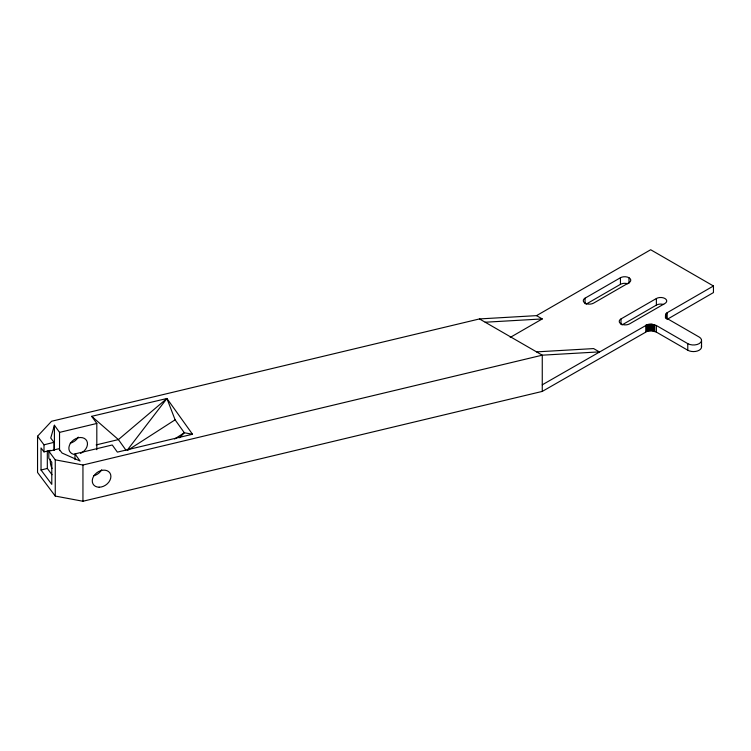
<?xml version="1.0" encoding="UTF-8"?>
<svg xmlns="http://www.w3.org/2000/svg" width="751" height="751" viewBox="0 0 751 751"><rect width="100%" height="100%" fill="white"/><g stroke="black" fill="none" stroke-linecap="round" stroke-linejoin="round"><path stroke-width="1.13" d="M667.104 319.391L713.45 292.571L713.45 285.99L667.799 312.341C664.832 313.505 664.738 317.767 667.799 318.931L699.181 337.049A8.073 4.656 0 0 1 699.181 343.639A8.073 4.656 0 0 1 687.775 343.639L656.383 325.521L651.737 324.197L647.587 324.507L542.26 384.822M59.536 450.628L59.536 432.379L54.41 425.244L50.739 438.021L53.988 442.32L53.988 450.253M127.285 450.121L166.929 398.499L192.5 434.247L117.372 452.121L112.256 444.986L74.969 453.904L74.969 459.603M701.274 345.732A8.073 4.656 0 0 1 697.51 350.97A8.073 4.656 0 0 1 687.775 350.229L656.383 332.111L651.737 330.787L647.587 331.097L542.26 391.412L82.948 501.255L55.255 496.064L37.55 472.473L37.55 436.228L51.556 421.264L479.485 318.931L536.552 315.636L650.676 249.745L713.45 285.99M179.583 437.767L184.333 432.754L192.5 434.247M174.626 438.997L184.333 432.754L175.105 419.828L166.929 398.499L118.405 439.588L96.147 444.921M127.548 450.412L175.105 419.828M510.22 337.424L542.26 318.931L536.552 315.636M585.057 303.667L585.057 298.175L620.439 277.748A6.055 3.492 0 0 1 628.991 277.748L628.991 283.24M586.071 304.183L620.439 284.338A6.055 3.492 0 0 1 627.742 283.784M621.002 318.931L656.383 298.504A6.055 3.492 0 0 1 664.945 298.504A6.055 3.492 0 0 1 664.945 303.451L629.563 323.878A6.055 3.492 0 0 1 621.002 323.878A6.055 3.492 0 0 1 621.002 318.931L621.002 324.423M622.016 324.939L656.383 305.094A6.055 3.492 0 0 1 663.696 304.54M37.55 436.228L43.999 444.817L53.988 442.32M74.969 453.904L80.094 461.039L62.07 453.041L58.794 448.732L48.815 451.229L48.815 458.317L51.781 462.269L51.781 484.348L41.033 470.023L41.033 447.953L43.999 451.905L50.289 450.328M41.033 470.023L47.322 468.446L52.026 474.716M59.536 432.379L96.813 423.461L96.813 449.699M48.815 451.229L55.255 459.828L82.948 465.01L542.26 355.176L599.326 351.881L593.619 348.586L536.552 351.881M96.813 423.461L91.688 416.326L166.929 398.499M485.193 322.226L542.26 318.931M479.485 318.931L542.26 355.176L542.26 391.412M91.688 416.326L118.405 439.588L125.896 450.084M701.547 340.344L701.547 346.934M687.775 343.639L687.775 350.229M667.104 312.801L667.104 318.293M666.512 313.308L666.512 318.8M666.053 313.852L666.053 318.246M665.715 314.434L665.715 317.729M665.508 315.026L665.433 317.833M656.383 298.504L656.383 305.094M656.383 325.521L656.383 332.111M654.712 324.779L654.712 331.369M653.764 324.507L653.764 331.097M652.769 324.319L652.769 330.9M651.737 324.197L651.737 330.787M650.676 324.16L650.676 330.75M649.624 324.197L649.624 330.787M648.592 324.319L648.592 330.9M647.587 324.507L647.587 331.097M646.649 324.779L646.649 331.369M645.766 325.117L645.766 331.707M620.439 277.748L620.439 284.338M82.948 465.01L82.948 501.255M55.255 459.828L55.255 496.064M54.41 425.244L54.41 450.337M50.289 459.161L50.289 461.367A6.055 1.962 76 0 0 52.072 468.521M47.322 451.022L47.322 468.446M43.999 444.817L43.999 451.905M78.273 437.12A10.092 7.613 -35.7 0 1 70.2 443.165M585.057 298.175A6.055 3.492 0 0 0 585.057 303.122A6.055 3.492 0 0 0 593.619 303.122L628.991 282.695A6.055 3.492 0 0 0 628.991 277.748M75.757 454.571A10.092 7.613 -35.7 0 1 70.538 443.146A10.092 7.613 -35.7 0 1 85.802 439.495A10.092 7.613 -35.7 0 1 80.582 453.426M101.685 469.75A10.092 7.613 -35.7 0 1 93.612 475.805M99.17 487.211A10.092 7.613 -35.7 0 0 110.585 474.388A10.092 7.613 -35.7 0 0 94.992 474.425A10.092 7.613 -35.7 0 0 99.17 487.211"/></g></svg>
